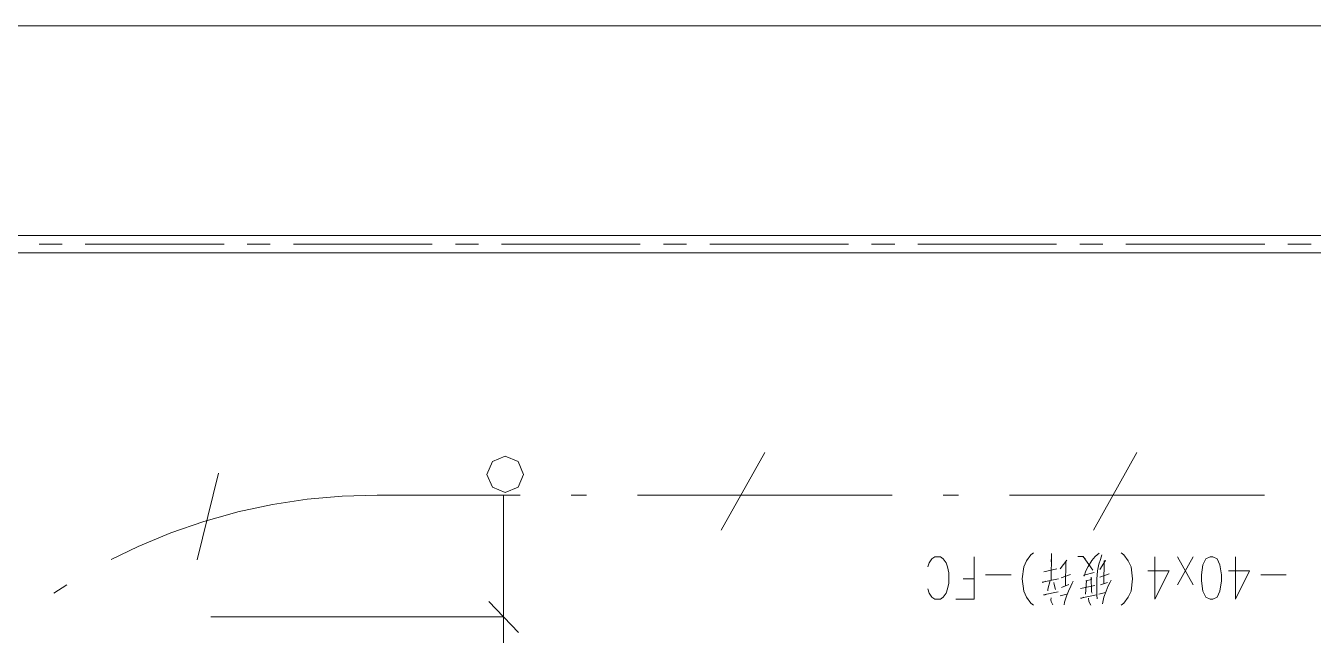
# Model space of a CAD drawing. Header units: millimetres. Extents: x 568 to 3948041, y -25191 to 63890.
# Drawn here: x 3849552 to 3867225, y 31666 to 40033 of the extents above; entities that cross this region are included whole.
import ezdxf

# ---------------------------------------------------------------- set-up
doc = ezdxf.new("R2010")
doc.units = ezdxf.units.MM

msp = doc.modelspace()

# ---------------------------------------------------------------- linework, layer by layer
at = {"color": 0, "lineweight": 0}
for points in [[(3902850, 40033), (3848361, 40033)], [(3902850, 37154), (3848361, 37154)], [(3850053, 37034), (3849735, 37034)], [(3852275, 37034), (3850370, 37034)], [(3852909, 37034), (3852592, 37034)], [(3855132, 37034), (3853227, 37034)], [(3855767, 37034), (3855449, 37034)], [(3857988, 37034), (3856084, 37034)], [(3858623, 37034), (3858306, 37034)], [(3860846, 37034), (3858941, 37034)], [(3861480, 37034), (3861162, 37034)], [(3863702, 37034), (3861798, 37034)], [(3864337, 37034), (3864020, 37034)], [(3866559, 37034), (3864654, 37034)], [(3867194, 37034), (3866877, 37034)], [(3902850, 36914), (3848361, 36914)], [(3859097, 33107), (3859697, 34173)], [(3864206, 33107), (3864805, 34173)], [(3851906, 32701), (3852197, 33889)], [(3854378, 33591), (3853895, 33576), (3853414, 33532), (3852937, 33459), (3852464, 33358), (3852354, 33327)], [(3856337, 33591), (3854378, 33591)], [(3856110, 30536), (3856110, 33591)], [(3857247, 33591), (3857038, 33591)], [(3859697, 33591), (3857947, 33591)], [(3861447, 33591), (3859697, 33591)], [(3862356, 33591), (3862146, 33591)], [(3864805, 33591), (3863057, 33591)], [(3866555, 33591), (3864805, 33591)], [(3852354, 33327), (3851998, 33228), (3851542, 33070), (3851096, 32886), (3850723, 32704)], [(3861932, 32301), (3861952, 32245), (3861991, 32190), (3862029, 32162), (3862107, 32162), (3862146, 32190), (3862184, 32245), (3862203, 32301), (3862223, 32383), (3862223, 32522), (3862203, 32605), (3862184, 32661), (3862146, 32716), (3862107, 32744), (3862029, 32744), (3861991, 32716), (3861952, 32661), (3861932, 32605)], [(3862572, 32744), (3862572, 32162), (3862320, 32162)], [(3863385, 32079), (3863347, 32107), (3863289, 32190), (3863250, 32273), (3863230, 32439), (3863250, 32605), (3863289, 32688), (3863347, 32771), (3863385, 32799)], [(3863626, 32424), (3863630, 32788), (3863634, 32748), (3863626, 32674)], [(3863824, 32351), (3863828, 32680), (3863844, 32697), (3863749, 32578)], [(3864201, 32561), (3864066, 32748), (3863991, 32748), (3864066, 32742), (3864094, 32714)], [(3864217, 32527), (3864074, 32493), (3864078, 32476), (3864102, 32550), (3864134, 32612), (3864186, 32691), (3864233, 32748), (3864288, 32793)], [(3864257, 32164), (3864252, 32215), (3864252, 32317), (3864252, 32436), (3864265, 32550), (3864280, 32640), (3864304, 32708), (3864324, 32771)], [(3864587, 32079), (3864626, 32107), (3864684, 32190), (3864723, 32273), (3864742, 32439), (3864723, 32605), (3864684, 32688), (3864626, 32771), (3864587, 32799)], [(3865052, 32162), (3865052, 32744)], [(3865576, 32744), (3865362, 32356)], [(3865362, 32744), (3865576, 32356)], [(3866157, 32162), (3866157, 32744)], [(3863705, 32578), (3863527, 32538)], [(3864352, 32380), (3864356, 32686), (3864372, 32691), (3864293, 32567)], [(3865052, 32162), (3865246, 32550), (3864955, 32550)], [(3866157, 32162), (3866351, 32550), (3866060, 32550)], [(3850116, 32357), (3849939, 32242)], [(3862572, 32439), (3862417, 32439)], [(3863076, 32494), (3862727, 32494)], [(3863729, 32442), (3863502, 32396), (3863515, 32391), (3863554, 32408)], [(3863582, 32277), (3863582, 32300), (3863614, 32419)], [(3863686, 32295), (3863670, 32362), (3863666, 32391)], [(3863765, 32453), (3863891, 32498)], [(3863768, 32323), (3863868, 32362)], [(3863804, 32085), (3863809, 32119), (3863836, 32203), (3863864, 32272), (3863895, 32340), (3863916, 32380), (3863931, 32408)], [(3864225, 32351), (3864031, 32306)], [(3864098, 32232), (3864114, 32419), (3864102, 32414), (3864181, 32431), (3864177, 32465), (3864181, 32260), (3864189, 32244)], [(3864423, 32510), (3864296, 32465)], [(3864304, 32357), (3864400, 32391)], [(3864332, 32096), (3864352, 32187), (3864380, 32272), (3864411, 32345), (3864435, 32396), (3864451, 32424)], [(3866855, 32494), (3866506, 32494)], [(3863721, 32260), (3863523, 32221), (3863543, 32221), (3863563, 32232)], [(3863650, 32085), (3863626, 32130), (3863622, 32152), (3863626, 32181)], [(3863844, 32232), (3863752, 32209)], [(3864249, 32221), (3864031, 32175), (3864050, 32175), (3864074, 32187)], [(3864170, 32079), (3864145, 32130), (3864141, 32175)], [(3864375, 32255), (3864280, 32232)], [(3855908, 32130), (3856315, 31703)], [(3856110, 31918), (3852092, 31918)]]:
    msp.add_lwpolyline(points, dxfattribs=at)
for points in [[(3855883, 33874), (3855957, 34051), (3856133, 34124), (3856310, 34051), (3856383, 33874), (3856310, 33698), (3856133, 33624), (3855957, 33698)], [(3865847, 32162), (3865905, 32190), (3865944, 32273), (3865963, 32412), (3865963, 32494), (3865944, 32633), (3865905, 32716), (3865847, 32744), (3865808, 32744), (3865750, 32716), (3865711, 32633), (3865692, 32494), (3865692, 32412), (3865711, 32273), (3865750, 32190), (3865808, 32162)]]:
    msp.add_lwpolyline(points, close=True, dxfattribs=at)

doc.saveas('drawing.dxf')
